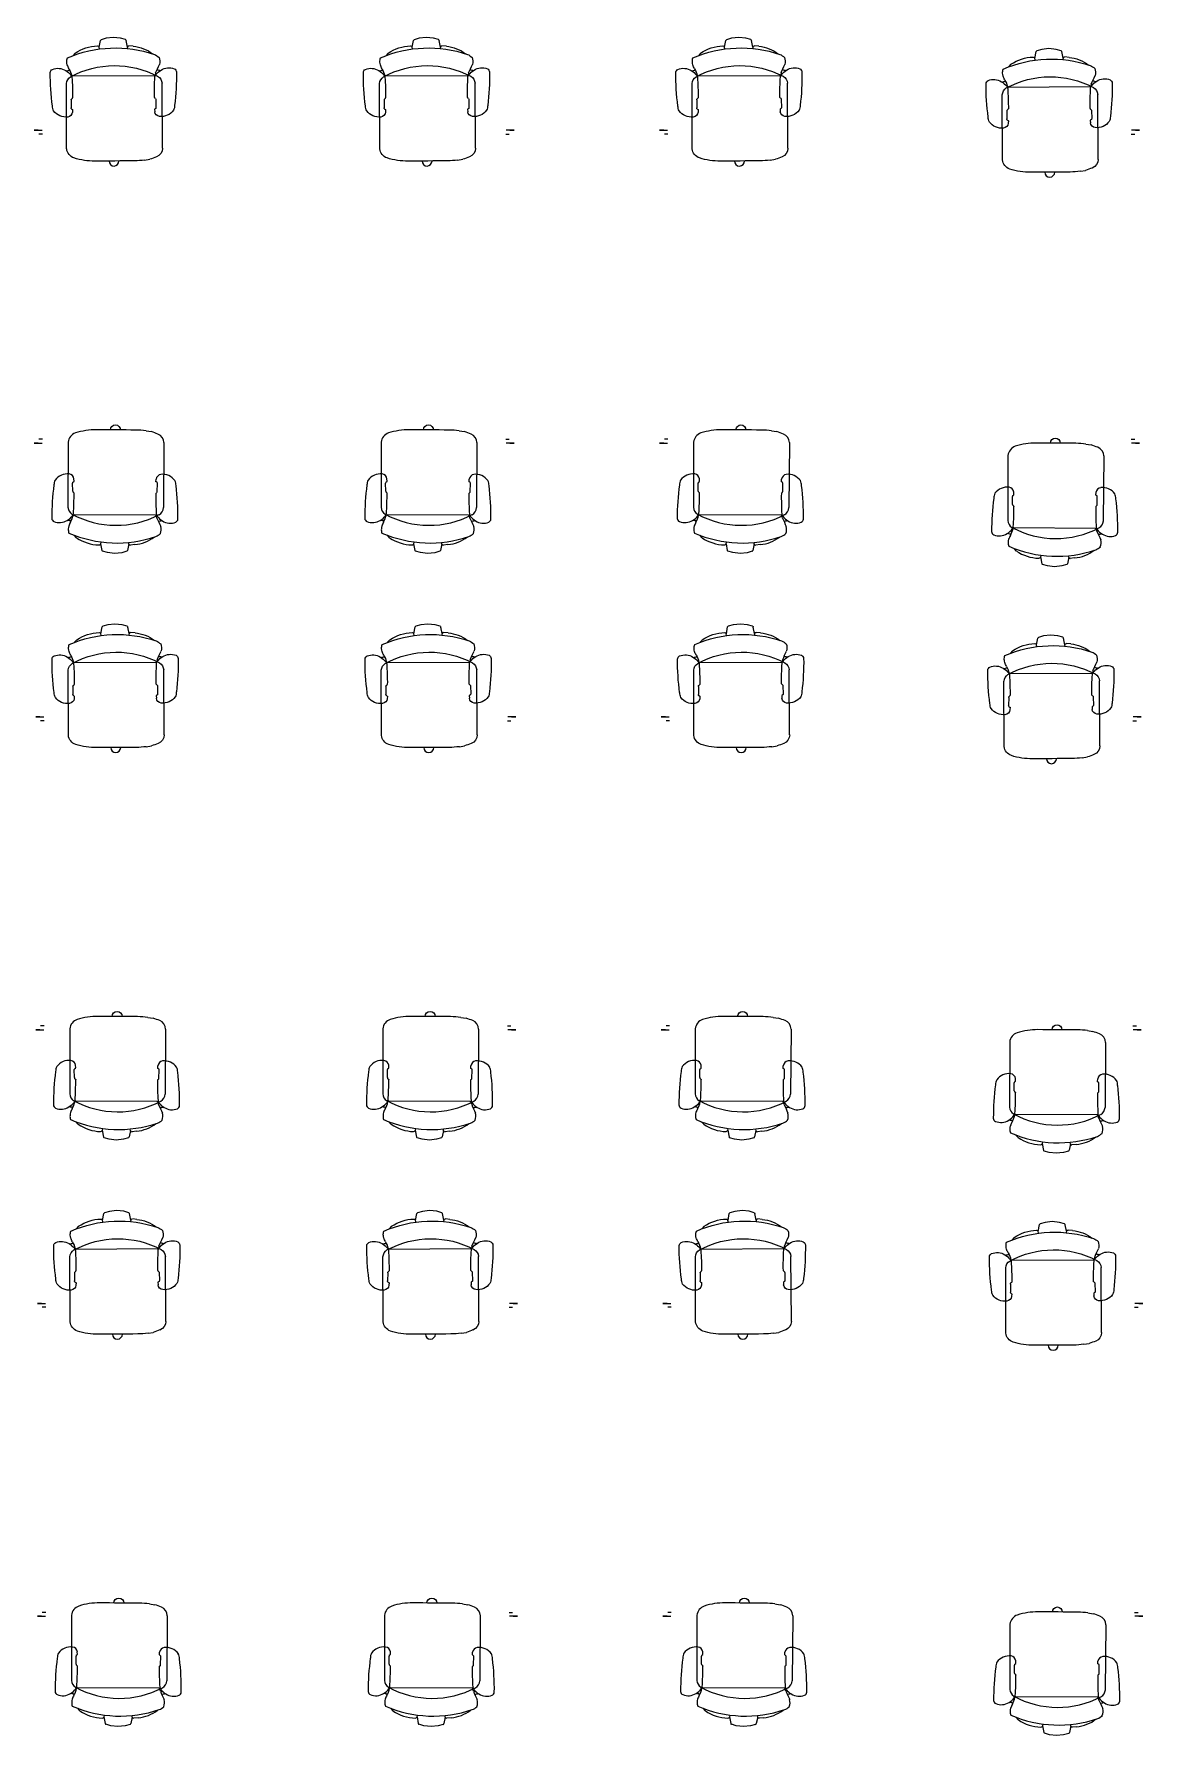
# Model space of a CAD drawing. Header units: inches. Extents: x 478327 to 492265, y -26791 to -22136.
# Drawn here: x 479449.2 to 479704.3, y -24979.3 to -24587.1 of the extents above; entities that cross this region are included whole.
import ezdxf

# ---------------------------------------------------------------- set-up
doc = ezdxf.new("R2010")
doc.units = ezdxf.units.IN
doc.header["$MEASUREMENT"] = 0
doc.linetypes.add('TRATTEGGIATA2', pattern=[9.525, 6.35, -3.175])
doc.layers.add('A-furniture', color=8, linetype='Continuous', lineweight=9)
doc.layers.add('I-FURN', color=1, linetype='Continuous')

# ---------------------------------------------------------------- blocks, each defined once
blk = doc.blocks.new('1505774114')
for p, q in [((381, 1577, 616), (411, 1577, 616)), ((2813, 1577, 616), (2783, 1577, 616)), ((413, 1557, 26), (395, 1557, 26)), ((2781, 1557, 26), (2799, 1557, 26)), ((381, -23, 616), (411, -23, 616)), ((413, -3, 26), (395, -3, 26)), ((2781, -3, 26), (2799, -3, 26)), ((2813, -23, 616), (2783, -23, 616))]:
    blk.add_line(p, q)
at = {"extrusion": (1.22461e-16, 1, 0)}
for centre, radius in [((-381, 586, 1577), 10.5), ((-381, 586, 1577), 8.5), ((-2813, 586, 1577), 10.5), ((-2813, 586, 1577), 8.5)]:
    blk.add_circle(centre, radius, dxfattribs=at)
at = {"extrusion": (0, -1, 0)}
for centre, radius in [((381, 586, 23), 10.5), ((381, 586, 23), 8.5), ((2813, 586, 23), 10.5), ((2813, 586, 23), 8.5)]:
    blk.add_circle(centre, radius, dxfattribs=at)
blk = doc.blocks.new('A$C6A0E07C9')
at = {"layer": 'A-furniture'}
for p, q in [((-0.2138, 0.2718), (0.1182, 0.2876)), ((-0.2691, 0.1773), (-0.2664, 0.2046)), ((-0.0121, 0.2424), (-0.025, 0.2422)), ((-0.0115, 0.2426), (-0.0121, 0.2424)), ((-0.0112, 0.2428), (-0.0115, 0.2426)), ((-0.0079, 0.2484), (-0.0112, 0.2428)), ((0.0377, 0.2515), (-0.0033, 0.2499)), ((0.0418, 0.2505), (0.045, 0.2473)), ((0.045, 0.2473), (0.0464, 0.2461)), ((0.0464, 0.2461), (0.0478, 0.2453)), ((0.0478, 0.2453), (0.0485, 0.2451)), ((0.1585, 0.2497), (0.1792, -0.1667)), ((0.3146, 0.1213), (0.3056, 0.1197)), ((0.3131, 0.1211), (0.3466, 0.116)), ((0.3152, 0.1516), (0.3188, 0.1294)), ((0.3514, 0.1128), (0.36, 0.0876)), ((0.36, 0.0876), (0.3659, 0.0513)), ((-0.2907, 0.0196), (-0.2893, 0.0294)), ((-0.2883, 0.01), (-0.2907, 0.0196)), ((-0.2893, 0.0294), (-0.2841, 0.0379)), ((-0.2824, 0.002), (-0.2883, 0.01)), ((-0.2841, 0.0379), (-0.2762, 0.0438)), ((-0.2739, -0.003), (-0.2824, 0.002)), ((-0.2762, 0.0438), (-0.2666, 0.0462)), ((0.3636, 0.0146), (0.3576, -0.0113)), ((0.3659, 0.0513), (0.3636, 0.0146)), ((-0.2641, -0.0045), (-0.2739, -0.003)), ((0.3108, -0.0224), (0.3218, -0.0234)), ((0.3197, -0.023), (0.3546, -0.0146)), ((0.3546, -0.0146), (0.3564, -0.0132)), ((0.3564, -0.0132), (0.3576, -0.0113)), ((0.066, -0.1753), (0.0673, -0.174)), ((0.0673, -0.174), (0.0686, -0.173)), ((0.0686, -0.173), (0.0692, -0.1728)), ((0.2962, -0.1472), (0.2839, -0.1595)), ((-0.1895, -0.2174), (0.1433, -0.1996)), ((0.0087, -0.176), (-0.0042, -0.1772)), ((0.0094, -0.1763), (0.0087, -0.176)), ((0.0097, -0.1764), (0.0094, -0.1763)), ((0.0135, -0.1816), (0.0097, -0.1764)), ((0.0591, -0.1802), (0.0183, -0.1827)), ((0.0631, -0.1788), (0.066, -0.1753))]:
    blk.add_line(p, q, dxfattribs=at)
for centre, radius, start, end in [((0.2241, -0.8917), 1.2574, 92.35943, 100.17565), ((0.1721, 0.3454), 0.0192, 28.12557, 89.24362), ((0.1209, 0.3234), 0.0749, 330.37939, 24.51295), ((-0.21, 0.2233), 0.0487, 94.52598, 161.01093), ((0.0274, 0.2777), 0.0792, 129.49988, 189.11522), ((-0.0222, 0.2712), 0.0292, 192.00474, 264.44095), ((0.0065, 0.2825), 0.0635, 94.07923, 117.59377), ((0.117, 0.2414), 0.0463, 34.09018, 88.4441), ((-0.2488, 0.0248), 0.4712, 334.59734, 30.97321), ((0.1077, 0.3263), 0.0879, 309.67257, 333.02228), ((-1.1254, 2.7931), 2.8487, 297.11573, 298.06946), ((-0.9196, -0.0126), 1.143, 14.09314, 15.00562), ((0.2336, 0.2226), 0.0597, 72.52818, 107.70113), ((0.1951, 0.2221), 0.0806, 25.51985, 45.53867), ((0.1816, 0.1421), 0.4521, 175.52891, 182.09908), ((0.5941, -0.0351), 0.8932, 162.12026, 164.43231), ((-0.0038, 0.2437), 0.00623, 84.84548, 131.31741), ((0.0374, 0.2414), 0.0101, 64.52807, 88.63913), ((0.0007, 1.5534), 1.3091, 272.08986, 276.67605), ((0.1493, 0.274), 0.0211, 279.8693, 313.34338), ((0.1704, 0.2449), 0.0129, 130.13659, 158.01734), ((0.1866, 0.1808), 0.0779, 100.05254, 108.26721), ((-0.3014, 0.0263), 0.6141, 339.61076, 22.04666), ((0.1276, 0.1249), 0.1894, 8.09249, 40.8276), ((72.2191, 3.6268), 72.5738, 182.765274, 182.924882), ((0.31, 0.1288), 0.0088, 301.08798, 3.16667), ((0.3467, 0.1108), 0.00513, 22.81842, 91.00758), ((0.0809, -0.0616), 0.3414, 182.48103, 200.75528), ((0.1162, -0.0378), 0.2107, 328.69616, 1.80788), ((0.3177, -0.0315), 0.00903, 2.12372, 63.37094), ((0.1515, -1.4793), 1.3091, 89.01739, 93.60357), ((0.1724, -0.1915), 0.0211, 52.35005, 85.82413), ((0.197, -0.1553), 0.0211, 212.66016, 229.03524), ((0.1633, -0.2919), 0.1223, 63.05477, 80.63565), ((-0.1856, -0.1603), 0.0572, 202.88209, 266.11689), ((0.0516, -0.2073), 0.0792, 176.57822, 236.19355), ((0.0015, -0.2058), 0.0292, 101.25248, 173.68869), ((0.0171, -0.1766), 0.00623, 234.37601, 280.84795), ((0.0579, -0.1702), 0.0101, 277.0543, 301.16536), ((0.138, -0.155), 0.0449, 276.79393, 330.15211), ((0.1362, -0.2476), 0.0879, 32.67116, 56.02087), ((-0.9196, -0.0126), 1.143, 350.69637, 351.61264), ((0.1491, -0.2435), 0.0749, 341.18048, 35.31404), ((0.3239, 0.0551), 0.2601, 246.15386, 250.81737), ((0.249, -0.1528), 0.0392, 254.29981, 275.99109), ((0.2537, -0.1401), 0.0518, 269.3553, 293.37881), ((0.0312, -0.2142), 0.0635, 248.09967, 271.6142), ((0.1312, 0.9758), 1.2574, 265.51777, 273.33401), ((0.2022, -0.2604), 0.0192, 276.44982, 337.56787)]:
    blk.add_arc(centre, radius, start, end, dxfattribs=at)

msp = doc.modelspace()

# ---------------------------------------------------------------- block references
at = {"layer": 'A-furniture'}
for p, xscale, yscale, zscale, rotation in [((479466.034, -24604.419, 46.037), -44.99999999889079, 45, 45, 273.1434728375273), ((479538.034, -24604.419, 46.847), -44.99999999889079, 45, 45, 273.1434728375273), ((479609.899, -24604.419, 46.037), -44.99999999889079, 45, 45, 273.1434728375273), ((479681.26, -24606.975, 46.847), -44.99999999889079, 45, 45, 273.1434728375273), ((479466.359, -24690.007, 7.099), 44.99999999889076, 44.99999999889076, 44.99999999889076, 266.8565271624727), ((479538.359, -24690.007, 7.909), 44.99999999889076, 44.99999999889076, 44.99999999889076, 266.8565271624727), ((479610.224, -24690.007, 7.099), 44.99999999889076, 44.99999999889076, 44.99999999889076, 266.8565271624727), ((479682.545, -24693.058, 8.786), 44.99999999889076, 44.99999999889076, 44.99999999889076, 266.8565271624727), ((479466.424, -24739.366, 50.784), -44.99999999889079, 45, 45, 273.1434728375273), ((479538.424, -24739.366, 51.594), -44.99999999889079, 45, 45, 273.1434728375273), ((479610.289, -24739.366, 50.784), -44.99999999889079, 45, 45, 273.1434728375273), ((479681.65, -24741.923, 51.594), -44.99999999889079, 45, 45, 273.1434728375273), ((479466.749, -24824.954, 11.846), 44.99999999889076, 44.99999999889076, 44.99999999889076, 266.8565271624727), ((479538.749, -24824.954, 12.656), 44.99999999889076, 44.99999999889076, 44.99999999889076, 266.8565271624727), ((479610.614, -24824.954, 11.846), 44.99999999889076, 44.99999999889076, 44.99999999889076, 266.8565271624727), ((479682.935, -24828.005, 13.534), 44.99999999889076, 44.99999999889076, 44.99999999889076, 266.8565271624727), ((479466.814, -24874.314, 55.532), -44.99999999889079, 45, 45, 273.1434728375273), ((479538.814, -24874.314, 56.342), -44.99999999889079, 45, 45, 273.1434728375273), ((479610.679, -24874.314, 55.532), -44.99999999889079, 45, 45, 273.1434728375273), ((479682.04, -24876.87, 56.342), -44.99999999889079, 45, 45, 273.1434728375273), ((479467.139, -24959.901, 16.594), 44.99999999889076, 44.99999999889076, 44.99999999889076, 266.8565271624727), ((479539.139, -24959.901, 17.404), 44.99999999889076, 44.99999999889076, 44.99999999889076, 266.8565271624727), ((479611.004, -24959.901, 16.594), 44.99999999889076, 44.99999999889076, 44.99999999889076, 266.8565271624727), ((479683.004, -24961.963, 17.763), 44.99999999889076, 44.99999999889076, 44.99999999889076, 266.8565271624727)]:
    msp.add_blockref('A$C6A0E07C9', p, dxfattribs=dict(at, xscale=xscale, yscale=yscale, zscale=zscale, rotation=rotation))
at = {"layer": 'I-FURN', "linetype": 'TRATTEGGIATA2', "xscale": 0.04500000025145709, "yscale": 0.04500000025145709, "zscale": 0.04500000025145709, "rotation": 180}
for p in [(479576.303, -24610.235, -23.006), (479720.168, -24610.235, -23.006), (479576.693, -24745.183, -18.259), (479720.558, -24745.183, -18.259), (479577.083, -24880.13, -13.511), (479720.948, -24880.13, -13.511)]:
    msp.add_blockref('1505774114', p, dxfattribs=at)

doc.saveas('drawing.dxf')
